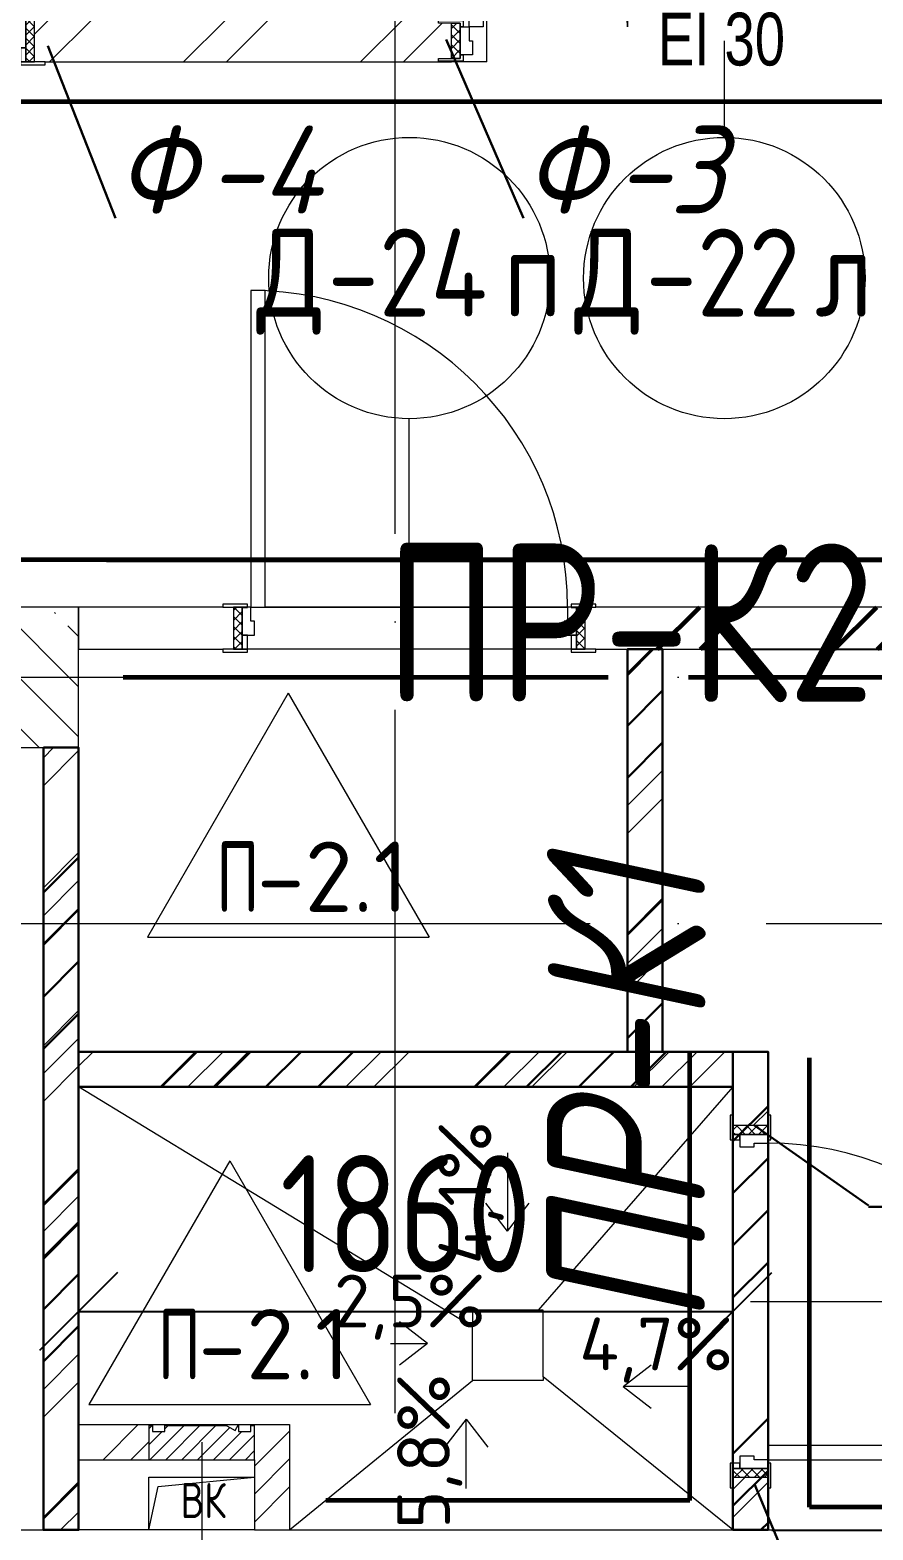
# Model space of a CAD drawing. Header units: millimetres. Extents: x -592259 to 288321, y -552984 to 293768.
# Drawn here: x 130150 to 132546, y 49250 to 53516 of the extents above; entities that cross this region are included whole.
import ezdxf

# ---------------------------------------------------------------- set-up
doc = ezdxf.new("R2010")
doc.units = ezdxf.units.MM
doc.linetypes.add('ADSK_Линия сетки', pattern=[2500, 2000, -250, 0, -250])
doc.layers.get('Defpoints').update_dxf_attribs({"color": 250})
for name, color, linetype, lineweight in [('0) кирпич', 30, 'Continuous', 60), ('0.3) ПГП 3 вып', 4, 'Continuous', 30), ('2)Фархверки', 40, 'Continuous', 30), ('2.3)Фарх 3 выполн.', 160, 'Continuous', 30), ('3) Перемычки готовы', 3, 'Continuous', 30), ('3.3) Перемычки 3 выполн', 5, 'Continuous', 30), ('4.1) Штук. 3 вып', 6, 'Continuous', 60), ('4.1.1) Штук.  швы3 вып.', 6, 'Continuous', 60), ('A-DETL-____-OTLN', 250, 'Continuous', 5), ('A-DETL-GENF-OTLN', 250, 'Continuous', 5), ('A-DOOR-____-IDEN', 250, 'Continuous', 9), ('A-DOOR-____-MCUT', 250, 'Continuous', 5), ('A-DOOR-____-OTLN', 250, 'Continuous', 5), ('A-DOOR-FRAM-MCUT', 250, 'Continuous', 5), ('A-DOOR-FRAM-OTLN', 250, 'Continuous', 5), ('A-FLOR-____-IDEN', 250, 'Continuous', 9), ('A-FLOR-____-OTLN', 250, 'Continuous', 9), ('A-GENM-____-MCUT', 250, 'Continuous', 25), ('A-GENM-____-OTLN', 250, 'Continuous', 9), ('A-GLAZ-____-OTLN', 250, 'Continuous', 5), ('A-WALL-____-MCUT', 250, 'Continuous', 13), ('A-WALL-____-PATT', 250, 'Continuous', 13), ('G-____-____-DIMS', 250, 'Continuous', 9), ('I-WALL-____-OTLN', 250, 'Continuous', 9), ('S-COLS-____-MCUT', 250, 'Continuous', 25), ('S-COLS-____-OTLN', 250, 'Continuous', 9), ('S-GRID-____-OTLN', 250, 'Continuous', 9)]:
    doc.layers.add(name, color=color, linetype=linetype, lineweight=lineweight)
doc.styles.add('Arial Narrow', font='ARIALN.TTF', dxfattribs={"width": 0.9, "height": 150})
doc.styles.add('GOST Common_1', font='', dxfattribs={"width": 0.9, "height": 250})
doc.styles.add('ISOCPEUR', font='isocpeur.ttf', dxfattribs={"width": 0.8, "height": 100})
doc.styles.add('ISOCPEUR_2', font='isocpeur.ttf', dxfattribs={"height": 160})
doc.styles.add('ISOCPEUR_3', font='isocpeur.ttf', dxfattribs={"height": 250})
doc.styles.add('ISOCPEUR_I', font='isocpeui.ttf', dxfattribs={"width": 0.9, "height": 12.5})
doc.styles.add('ISOCPEUR_I_1', font='ГОСТ тип А.ttf', dxfattribs={"height": 2500})
doc.styles.get("Standard").update_dxf_attribs({"font": 'ГОСТ тип А.ttf'})
doc.styles.get('GOST Common_1').set_extended_font_data('GOST Common')
doc.dimstyles.new('А3', dxfattribs={"dimtxt": 333, "dimasz": 222, "dimexe": 222, "dimexo": 111, "dimgap": 111, "dimtad": 1, "dimtoh": 1, "dimdec": 0, "dimrnd": 0.0015, "dimzin": 0, "dimdsep": 46, "dimtxsty": 'Standard', "dimblk": 'OBLIQUE', "dimcen": 0, "dimclrd": 7, "dimclre": 7, "dimclrt": 7, "dimadec": 0, "dimazin": 0, "dimtfac": 1, "dimtdec": 0, "dimtofl": 0, "dimtmove": 0, "dimatfit": 3, "dimfxl": 1, "dimtolj": 1, "dimtzin": 0, "dimarcsym": 0})
pattern_1 = [(45, (12287.9, -0.0006), (-251.4472, 251.4472), []), (45, (12287.9, 381), (-251.4472, 251.4472), [])]
pattern_2 = [(45, (12287.9, -0.0006), (-224.5064, 224.5064), []), (45, (12367.3, -0.0006), (0, 449.0128), []), (45, (12208.54, -0.0006), (0, 449.0128), [])]

# ---------------------------------------------------------------- blocks, each defined once
blk = doc.blocks.new('Дверь_СКБ_1Ст_Внутренняя - Д-21л_1100x2100h_Пищеблок_Производственная часть-41855164-АР1_Маркировочный план 1 этажа С2и3')
at = {"layer": 'A-DOOR-____-OTLN'}
h = blk.add_hatch(dxfattribs=at)
h.set_pattern_fill('FP_12', color=256, style=0, pattern_type=2)
h.set_pattern_definition([(135, (1751.41, 124.685), (-14.14214, -14.14214), []), (225, (1751.41, 124.685), (14.14214, -14.14214), [])])
h.paths.add_polyline_path([(562.5, -60), (562.5, 60), (537.5, 60), (537.5, -60)])
at = {"layer": 'A-DOOR-FRAM-OTLN'}
h = blk.add_hatch(dxfattribs=at)
h.set_pattern_fill('FP_13', color=256, style=0, pattern_type=2)
h.set_pattern_definition([(45, (-371.384, 124.685), (-14.1421, 14.1421), []), (135, (-371.384, 124.685), (-14.1421, -14.1421), [])])
h.paths.add_polyline_path([(-512.5, -60), (-512.5, 60), (-537.5, 60), (-537.5, -60)])
at = {"layer": 'A-DOOR-____-MCUT'}
for p, q in [((512.5, 1060), (472.5, 1060)), ((472.5, 1060), (472.5, 60)), ((512.5, 60), (512.5, 1060)), ((472.5, 60), (512.5, 60))]:
    blk.add_line(p, q, dxfattribs=at)
at = {"layer": 'A-DOOR-____-OTLN'}
blk.add_arc((512.5, 60), 1000, 90, 180, dxfattribs=at)
at = {"layer": 'A-DOOR-FRAM-MCUT'}
for p, q in [((-497.5, 68), (-567.5, 68)), ((-567.5, 68), (-567.5, 60)), ((-567.5, 60), (-497.5, 60)), ((-512.5, 60), (-537.5, 60)), ((-537.5, 60), (-537.5, -60)), ((-487.5, 60), (-512.5, 60)), ((-512.5, 60), (-512.5, -20)), ((-512.5, -60), (-512.5, 60)), ((-497.5, 60), (-512.5, 60)), ((-512.5, 60), (-512.5, 59)), ((-512.5, 59), (-497.5, 59)), ((-497.5, 60), (-497.5, 68)), ((-497.5, 59), (-497.5, 60)), ((-487.5, 20), (-487.5, 60)), ((512.5, 60), (512.5, 20)), ((537.5, 60), (512.5, 60)), ((592.5, 68), (522.5, 68)), ((522.5, 68), (522.5, 60)), ((537.5, 60), (522.5, 60)), ((522.5, 60), (522.5, 59)), ((522.5, 60), (592.5, 60)), ((522.5, 59), (537.5, 59)), ((537.5, -20), (537.5, 60)), ((562.5, 60), (537.5, 60)), ((537.5, 60), (537.5, -60)), ((537.5, 59), (537.5, 60)), ((562.5, -60), (562.5, 60)), ((592.5, 60), (592.5, 68)), ((-477.5, 20), (-487.5, 20)), ((-477.5, -20), (-477.5, 20)), ((512.5, 20), (502.5, 20)), ((502.5, 20), (502.5, -20)), ((-512.5, -20), (-477.5, -20)), ((-497.5, -20), (-512.5, -20)), ((-512.5, -20), (-512.5, -60)), ((-497.5, -60), (-497.5, -20)), ((502.5, -20), (537.5, -20)), ((537.5, -20), (522.5, -20)), ((522.5, -20), (522.5, -60)), ((537.5, -60), (537.5, -20)), ((-497.5, -60), (-567.5, -60)), ((-567.5, -60), (-567.5, -68)), ((-567.5, -68), (-497.5, -68)), ((-537.5, -60), (-512.5, -60)), ((-512.5, -60), (-497.5, -60)), ((-497.5, -68), (-497.5, -60)), ((522.5, -60), (537.5, -60)), ((592.5, -60), (522.5, -60)), ((522.5, -60), (522.5, -68)), ((522.5, -68), (592.5, -68)), ((537.5, -60), (562.5, -60)), ((592.5, -68), (592.5, -60))]:
    blk.add_line(p, q, dxfattribs=at)
blk = doc.blocks.new('Дверь_СКБ_1Ст_Внутренняя - Д-33_1000x2100h_Душ 2-42494013-АР1_Маркировочный план 1 этажа С2и3')
at = {"layer": 'A-DOOR-____-OTLN'}
h = blk.add_hatch(dxfattribs=at)
h.set_pattern_fill('FP_36', color=256, style=0, pattern_type=2)
h.set_pattern_definition([(135, (1801.41, 114.685), (-14.14214, -14.14214), []), (225, (1801.41, 114.685), (14.14214, -14.14214), [])])
h.paths.add_polyline_path([(512.5, 50), (487.5, 50), (487.5, -50), (512.5, -50)])
at = {"layer": 'A-DOOR-FRAM-OTLN'}
h = blk.add_hatch(dxfattribs=at)
h.set_pattern_fill('FP_37', color=256, style=0, pattern_type=2)
h.set_pattern_definition([(45, (-321.384, 114.685), (-14.1421, 14.1421), []), (135, (-321.384, 114.685), (-14.1421, -14.1421), [])])
h.paths.add_polyline_path([(-462.5, -50), (-462.5, 50), (-487.5, 50), (-487.5, -50)])
at = {"layer": 'A-DOOR-____-MCUT'}
for p, q in [((462.5, 950), (422.5, 950)), ((422.5, 950), (422.5, 50)), ((462.5, 50), (462.5, 950)), ((422.5, 50), (462.5, 50))]:
    blk.add_line(p, q, dxfattribs=at)
at = {"layer": 'A-DOOR-____-OTLN'}
blk.add_arc((462.5, 50), 900, 90, 180, dxfattribs=at)
at = {"layer": 'A-DOOR-FRAM-MCUT'}
for p, q in [((-447.5, 58), (-517.5, 58)), ((-517.5, 58), (-517.5, 50)), ((-517.5, 50), (-447.5, 50)), ((-462.5, 50), (-487.5, 50)), ((-487.5, 50), (-487.5, -50)), ((-437.5, 50), (-462.5, 50)), ((-462.5, 50), (-462.5, -30)), ((-462.5, -50), (-462.5, 50)), ((-447.5, 50), (-462.5, 50)), ((-462.5, 50), (-462.5, 49)), ((-462.5, 49), (-447.5, 49)), ((-447.5, 50), (-447.5, 58)), ((-447.5, 49), (-447.5, 50)), ((-437.5, 10), (-437.5, 50)), ((462.5, 50), (462.5, 10)), ((487.5, 50), (462.5, 50)), ((542.5, 58), (472.5, 58)), ((472.5, 58), (472.5, 50)), ((487.5, 50), (472.5, 50)), ((472.5, 50), (472.5, 49)), ((472.5, 50), (542.5, 50)), ((472.5, 49), (487.5, 49)), ((487.5, -30), (487.5, 50)), ((512.5, 50), (487.5, 50)), ((487.5, 50), (487.5, -50)), ((487.5, 49), (487.5, 50)), ((512.5, -50), (512.5, 50)), ((542.5, 50), (542.5, 58)), ((-427.5, 10), (-437.5, 10)), ((-427.5, -30), (-427.5, 10)), ((462.5, 10), (452.5, 10)), ((452.5, 10), (452.5, -30)), ((-462.5, -30), (-427.5, -30)), ((-447.5, -30), (-462.5, -30)), ((-462.5, -30), (-462.5, -50)), ((-447.5, -50), (-447.5, -30)), ((452.5, -30), (487.5, -30)), ((487.5, -30), (472.5, -30)), ((472.5, -30), (472.5, -50)), ((487.5, -50), (487.5, -30)), ((-447.5, -50), (-517.5, -50)), ((-517.5, -50), (-517.5, -58)), ((-517.5, -58), (-447.5, -58)), ((-487.5, -50), (-462.5, -50)), ((-462.5, -50), (-447.5, -50)), ((-447.5, -58), (-447.5, -50)), ((472.5, -50), (487.5, -50)), ((542.5, -50), (472.5, -50)), ((472.5, -50), (472.5, -58)), ((472.5, -58), (542.5, -58)), ((487.5, -50), (512.5, -50)), ((542.5, -58), (542.5, -50))]:
    blk.add_line(p, q, dxfattribs=at)
blk = doc.blocks.new('Дверь_СКБ_2Ст_Наружная - Д-22л_1550х2100-36490986-АР1_Маркировочный план 1 этажа С2и3')
at = {"layer": 'A-DOOR-____-OTLN'}
h = blk.add_hatch(dxfattribs=at)
h.set_pattern_fill('FP_38', color=256, style=0, pattern_type=2)
h.set_pattern_definition([(225, (1526.41, -124.685), (-14.14214, 14.14214), []), (135, (1526.41, -124.685), (14.14214, 14.14214), [])])
h.paths.add_polyline_path([(769.5, 50), (769.5, -50), (794.5, -50), (794.5, 50)])
at = {"layer": 'A-DOOR-FRAM-OTLN'}
h = blk.add_hatch(dxfattribs=at)
h.set_pattern_fill('FP_39', color=256, style=0, pattern_type=2)
h.set_pattern_definition([(315, (-596.384, -124.685), (-14.1421, -14.1421), []), (225, (-596.384, -124.685), (-14.1421, 14.1421), [])])
h.paths.add_polyline_path([(-755.5, 50), (-755.5, -50), (-730.5, -50), (-730.5, 50)])
at = {"layer": 'A-DOOR-____-MCUT'}
for p, q in [((-705.5, -40), (-665.5, -40)), ((-705.5, -1040), (-705.5, -40)), ((-665.5, -40), (-665.5, -1040)), ((704.5, -40), (744.5, -40)), ((704.5, -490), (704.5, -40)), ((744.5, -40), (744.5, -490)), ((744.5, -490), (704.5, -490)), ((-665.5, -1040), (-705.5, -1040))]:
    blk.add_line(p, q, dxfattribs=at)
at = {"layer": 'A-DOOR-____-OTLN'}
for p, q in [((-792.5, 58), (-722.5, 58)), ((-792.5, 50), (-792.5, 58)), ((-730.5, 50), (-792.5, 50)), ((-730.5, 40), (-730.5, 50)), ((-722.5, 58), (-722.5, 40)), ((761.5, 58), (831.5, 58)), ((761.5, 40), (761.5, 58)), ((769.5, 50), (769.5, 40)), ((831.5, 50), (769.5, 50)), ((831.5, 58), (831.5, 50)), ((-722.5, 40), (-730.5, 40)), ((769.5, 40), (761.5, 40)), ((-730.5, -40), (-722.5, -40)), ((-730.5, -50), (-730.5, -40)), ((-722.5, -40), (-722.5, -58)), ((761.5, -40), (769.5, -40)), ((761.5, -58), (761.5, -40)), ((769.5, -40), (769.5, -50)), ((-792.5, -58), (-792.5, -50)), ((-792.5, -50), (-730.5, -50)), ((-722.5, -58), (-792.5, -58)), ((831.5, -58), (761.5, -58)), ((769.5, -50), (831.5, -50)), ((831.5, -50), (831.5, -58))]:
    blk.add_line(p, q, dxfattribs=at)
for centre, radius, start, end in [((-705.5, -40), 1000, 270, 360), ((744.5, -40), 450, 180, 270)]:
    blk.add_arc(centre, radius, start, end, dxfattribs=at)
at = {"layer": 'A-DOOR-FRAM-MCUT'}
for p, q in [((-755.5, 50), (-730.5, 50)), ((-755.5, -50), (-755.5, 50)), ((-730.5, 50), (-730.5, -50)), ((769.5, -50), (769.5, 50)), ((769.5, 50), (794.5, 50)), ((794.5, 50), (794.5, -50)), ((-730.5, 40), (-695.5, 40)), ((-730.5, -40), (-730.5, 40)), ((-695.5, 40), (-695.5, 0)), ((734.5, 40), (769.5, 40)), ((734.5, 0), (734.5, 40)), ((769.5, 40), (769.5, -40)), ((-705.5, -40), (-730.5, -40)), ((-705.5, 0), (-705.5, -40)), ((-695.5, 0), (-705.5, 0)), ((744.5, 0), (734.5, 0)), ((744.5, -40), (744.5, 0)), ((769.5, -40), (744.5, -40)), ((-730.5, -50), (-755.5, -50)), ((794.5, -50), (769.5, -50))]:
    blk.add_line(p, q, dxfattribs=at)
blk = doc.blocks.new('Дверь_СКБ_1Ст_Внутренняя - Д-24п_1000x2100h_Зона персонала пищеблока-41876891-АР1_Маркировочный план 1 этажа С2и3')
at = {"layer": 'A-DOOR-____-OTLN'}
h = blk.add_hatch(dxfattribs=at)
h.set_pattern_fill('FP_44', color=256, style=0, pattern_type=2)
h.set_pattern_definition([(135, (1801.41, 124.685), (-14.14214, -14.14214), []), (225, (1801.41, 124.685), (14.14214, -14.14214), [])])
h.paths.add_polyline_path([(487.5, -60), (512.5, -60), (512.5, 60), (487.5, 60), (487.5, -57)])
at = {"layer": 'A-DOOR-FRAM-OTLN'}
h = blk.add_hatch(dxfattribs=at)
h.set_pattern_fill('FP_45', color=256, style=0, pattern_type=2)
h.set_pattern_definition([(45, (-321.384, 124.685), (-14.1421, 14.1421), []), (135, (-321.384, 124.685), (-14.1421, -14.1421), [])])
h.paths.add_polyline_path([(-462.5, -60), (-462.5, 60), (-487.5, 60), (-487.5, -60)])
at = {"layer": 'A-DOOR-____-MCUT'}
for p, q in [((-437.5, 960), (-437.5, 60)), ((-397.5, 960), (-437.5, 960)), ((-397.5, 60), (-397.5, 960)), ((-437.5, 60), (-397.5, 60))]:
    blk.add_line(p, q, dxfattribs=at)
at = {"layer": 'A-DOOR-____-OTLN'}
blk.add_arc((-437.5, 60), 900, 360, 90, dxfattribs=at)
at = {"layer": 'A-DOOR-FRAM-MCUT'}
for p, q in [((-447.5, 68), (-517.5, 68)), ((-517.5, 68), (-517.5, 60)), ((-517.5, 60), (-447.5, 60)), ((-462.5, 60), (-487.5, 60)), ((-487.5, 60), (-487.5, -60)), ((-437.5, 60), (-462.5, 60)), ((-462.5, 60), (-462.5, -20)), ((-462.5, -60), (-462.5, 60)), ((-447.5, 60), (-462.5, 60)), ((-462.5, 60), (-462.5, 59)), ((-462.5, 59), (-447.5, 59)), ((-447.5, 60), (-447.5, 68)), ((-447.5, 59), (-447.5, 60)), ((-437.5, 20), (-437.5, 60)), ((462.5, 60), (462.5, 20)), ((487.5, 60), (462.5, 60)), ((542.5, 68), (472.5, 68)), ((472.5, 68), (472.5, 60)), ((487.5, 60), (472.5, 60)), ((472.5, 60), (472.5, 59)), ((472.5, 60), (542.5, 60)), ((472.5, 59), (487.5, 59)), ((487.5, -20), (487.5, 60)), ((512.5, 60), (487.5, 60)), ((487.5, 60), (487.5, -60)), ((487.5, 59), (487.5, 60)), ((512.5, -60), (512.5, 60)), ((542.5, 60), (542.5, 68)), ((-427.5, 20), (-437.5, 20)), ((-427.5, -20), (-427.5, 20)), ((462.5, 20), (452.5, 20)), ((452.5, 20), (452.5, -20)), ((-462.5, -20), (-427.5, -20)), ((-447.5, -20), (-462.5, -20)), ((-462.5, -20), (-462.5, -60)), ((-447.5, -60), (-447.5, -20)), ((452.5, -20), (487.5, -20)), ((487.5, -20), (472.5, -20)), ((472.5, -20), (472.5, -60)), ((487.5, -60), (487.5, -20)), ((-447.5, -60), (-517.5, -60)), ((-517.5, -60), (-517.5, -68)), ((-517.5, -68), (-447.5, -68)), ((-487.5, -60), (-462.5, -60)), ((-462.5, -60), (-447.5, -60)), ((-447.5, -68), (-447.5, -60)), ((472.5, -60), (487.5, -60)), ((542.5, -60), (472.5, -60)), ((472.5, -60), (472.5, -68)), ((472.5, -68), (542.5, -68)), ((487.5, -60), (512.5, -60)), ((542.5, -68), (542.5, -60))]:
    blk.add_line(p, q, dxfattribs=at)
blk = doc.blocks.new('_Wn_-As_OpeningMEP_floor__Rectangular - _Wn_-As_OpeningMEP_floor__Rectangular-34858124-АР1_Маркировочный план 1 этажа С2и3')
at = {"layer": 'A-DETL-GENF-OTLN', "lineweight": 5}
for p, q in [((-150, -25), (-123.4, 98.4)), ((-123.4, 98.4), (150, 125))]:
    blk.add_line(p, q, dxfattribs=at)
blk = doc.blocks.new('АР_Люк - ЛРС_ВК_300х400_внутренний_RAL 9003-V135-АР1_Маркировочный план 1 этажа С2и3')
at = {"layer": 'A-DOOR-____-OTLN'}
h = blk.add_hatch(dxfattribs=at)
h.set_pattern_fill('FP_148', color=256, style=0, pattern_type=2)
h.set_pattern_definition([(45, (125, 0), (-22.6274, 22.6274), [])])
h.paths.add_polyline_path([(154.5, -50), (275, -50), (275, 50), (265, 49.8), (265, 30), (230, 30), (230, 50), (220, 32.7), (190, 50), (20, 50), (20, 30), (-15, 30), (-15, 50), (-25, 50), (-25, -50), (71.8, -50)])
at = {"layer": 'A-DETL-GENF-OTLN', "lineweight": 5}
for p, q in [((-25, 50), (-25, -50)), ((275, -50), (275, 50)), ((-25, -50), (275, -50))]:
    blk.add_line(p, q, dxfattribs=at)
at = {"layer": 'A-DOOR-____-MCUT', "lineweight": 5}
for p, q in [((-15, 50), (-15, 30)), ((20, 30), (20, 50)), ((190, 50), (220, 32.7)), ((220, 32.7), (230, 50)), ((230, 50), (230, 30)), ((265, 30), (265, 50)), ((-15, 30), (20, 30)), ((230, 30), (265, 30))]:
    blk.add_line(p, q, dxfattribs=at)
blk = doc.blocks.new('ASML_АР_Отделка Люка - ВО Отделка люков_Грунтовка 0_Шпатлевка 0_Окраска 0_0-V136-АР1_Маркировочный план 1 этажа С2и3')
at = {"layer": 'A-GENM-____-MCUT', "lineweight": 5}
for p, q in [((-150, 3), (-150, 0)), ((150, 0), (150, 3)), ((-150, 0), (-140, 0)), ((-105, 0), (70.2, 0)), ((103.3, 0), (105, 0)), ((140, 0), (150, 0))]:
    blk.add_line(p, q, dxfattribs=at)
blk = doc.blocks.new('AAR_СКБ_Марка_Перекрытия - Марка пола-17325028-АР1_Маркировочный план 1 этажа С2и3')
at = {"layer": 'A-FLOR-____-IDEN'}
for p, q in [((0, 6.932), (-4.002, 0)), ((0, 6.932), (4.002, 0)), ((-4.002, 0), (4.002, 0))]:
    blk.add_line(p, q, dxfattribs=at)
blk = doc.blocks.new('ADSK_Марка_Дверь - Типоразмер_ADSK_Марка-30565456-АР1_Маркировочный план 1 этажа С2и3')
at = {"layer": 'A-DOOR-____-IDEN'}
blk.add_circle((0, 0), 4, dxfattribs=at)
blk = doc.blocks.new('_Oblique')
at = {"color": 0, "linetype": 'ByBlock', "lineweight": -2}
blk.add_line((-0.5, -0.5), (0.5, 0.5), dxfattribs=at)
blk = doc.blocks.new('*D5506')
at = {"color": 7, "lineweight": -2, "transparency": 16777216}
for p, q in [((132058.9, 51755), (133462, 51755)), ((133240, 49250), (133240, 51755)), ((132258.9, 49250), (133462, 49250))]:
    blk.add_line(p, q, dxfattribs=at)
at = {"layer": 'Defpoints', "color": 0, "transparency": 16777216}
for p in [(131947.9, 51755), (133240, 51755), (132147.9, 49250)]:
    blk.add_point(p, dxfattribs=at)
at = {"color": 7, "lineweight": -2, "transparency": 16777216, "xscale": 222, "yscale": 222, "zscale": 222}
for p, rotation in [((133240, 51755), 90), ((133240, 49250), 270)]:
    blk.add_blockref('_Oblique', p, dxfattribs=dict(at, rotation=rotation))
at = {"color": 7, "transparency": 16777216, "insert": (132962.5, 50502.5), "char_height": 333, "attachment_point": 5, "rotation": 90}
blk.add_mtext('\\A1;2505', dxfattribs=at)
blk = doc.blocks.new('*D5507')
at = {"color": 7, "lineweight": -2, "transparency": 16777216}
for p, q in [((130287.9, 50399), (130287.9, 49649.7)), ((132147.9, 50399), (132147.9, 49649.7)), ((130287.9, 49871.7), (132147.9, 49871.7))]:
    blk.add_line(p, q, dxfattribs=at)
at = {"layer": 'Defpoints', "color": 0, "transparency": 16777216}
for p in [(130287.9, 50510), (132147.9, 50510), (132147.9, 49871.7)]:
    blk.add_point(p, dxfattribs=at)
at = {"color": 7, "lineweight": -2, "transparency": 16777216, "xscale": 222, "yscale": 222, "zscale": 222, "rotation": 180}
blk.add_blockref('_Oblique', (130287.9, 49871.7), dxfattribs=at)
at = {"color": 7, "lineweight": -2, "transparency": 16777216, "xscale": 222, "yscale": 222, "zscale": 222}
blk.add_blockref('_Oblique', (132147.9, 49871.7), dxfattribs=at)
at = {"color": 7, "transparency": 16777216, "insert": (131217.9, 50149.2), "char_height": 333, "attachment_point": 5}
blk.add_mtext('\\A1;1860', dxfattribs=at)

msp = doc.modelspace()

# ---------------------------------------------------------------- hatches: boundary and pattern name
at = {"layer": '0) кирпич', "true_color": 0x000000}
h = msp.add_hatch(dxfattribs=at)
h.set_pattern_fill('FP_4', color=18, style=0, pattern_type=2)
h.set_pattern_definition(pattern_1)
h.paths.add_polyline_path([(134465.8793, 51755), (135037.9134, 51755), (135037.9134, 51875), (131727.8919, 51875), (131727.8919, 51755), (133029.306, 51755)])
h.paths.add_polyline_path([(136067.9134, 51755), (136237.8919, 51755), (136237.8919, 51875), (136037.9134, 51874.9994), (136037.9134, 51755)])
h.paths.add_polyline_path([(130679.8903, 51755), (130287.8919, 51755), (130287.8919, 51875), (130287.8919, 51875), (130287.8919, 51755), (130667.4417, 51755)], flags=0)
h.paths.add_polyline_path([(129887.8919, 51755), (129887.8919, 51875), (129294.7749, 51875), (129294.7749, 51755), (129734.8777, 51755)], flags=0)
h.paths.add_polyline_path([(131727.9013, 51755), (131727.8825, 51875), (131727.8919, 51875), (131727.8919, 51755), (128194.7433, 51755)])
at = {"layer": '0.3) ПГП 3 вып'}
h = msp.add_hatch(dxfattribs=at)
h.set_pattern_fill('ANSI34', color=256, scale=33)
h.paths.add_polyline_path([(131847.8919, 50610), (131947.8919, 50610), (131947.8919, 51755), (131847.8919, 51755)])
h.paths.add_polyline_path([(132147.8919, 50610), (130287.8919, 50610), (130287.8919, 50510), (132147.8919, 50510)])
h.paths.add_polyline_path([(132147.8919, 49250.0006), (132247.8919, 49250.0006), (132247.8919, 50610), (132147.8919, 50610)])
h.paths.add_polyline_path([(130187.8919, 51474.9994), (130287.8919, 51474.9994), (130287.8919, 49250.0006), (130187.8919, 49250.0006)])
h.paths.add_polyline_path([(129887.8919, 51474.9994), (129987.8919, 51474.9994), (129987.8919, 49250.0006), (129887.8919, 49250.0006)])
h.paths.add_polyline_path([(127932.8925, 51755), (128032.8925, 51755), (128032.8925, 49250.0006), (127932.8925, 49250.0006)])
h.paths.add_polyline_path([(130701.7419, 49799.5571), (131734.0419, 49799.5571), (131734.0419, 50398.9571), (130701.7419, 50398.9571)], flags=9)
h.paths.add_polyline_path([(133312.125, 49953.0503), (133312.125, 51051.9503), (132712.725, 51051.9503), (132712.725, 49953.0503)], flags=9)
h.paths.add_polyline_path([(129480.7837, 49813.05), (129480.7837, 50911.95), (128881.3837, 50911.95), (128881.3837, 49813.05)], flags=9)
h.paths.add_polyline_path([(127400.1821, 49953.0503), (127400.1821, 51051.9503), (126800.7821, 51051.9503), (126800.7821, 49953.0503)], flags=9)
at = {"layer": 'A-WALL-____-PATT', "lineweight": 15, "true_color": 0x000000}
h = msp.add_hatch(dxfattribs=at)
h.set_pattern_fill('FP_4', color=18, style=0, pattern_type=2)
h.set_pattern_definition(pattern_1)
h.paths.add_polyline_path([(130495.9061, 53425), (130567.9134, 53425), (130567.9134, 56625), (130447.9134, 56625), (130447.9134, 53425), (130482.603, 53425)])
h = msp.add_hatch(dxfattribs=at)
h.set_pattern_fill('FP_4', color=18, style=0, pattern_type=2)
h.set_pattern_definition(pattern_1)
h.paths.add_polyline_path([(123132.4448, 53425), (124629.9144, 53425), (124629.9144, 53545), (123064.6333, 53545), (123064.6333, 53425), (123094.6333, 53425)])
h.paths.add_polyline_path([(114753.3924, 53425), (116547.2934, 53425), (116547.2934, 53545), (114023.1438, 53545), (114023.1438, 53425), (114567.639, 53425)])
h.paths.add_polyline_path([(112923.1438, 53425), (112923.1438, 53545), (111807.8926, 53544.9832), (111807.9138, 53425), (112893.1438, 53425)])
h.paths.add_polyline_path([(117849.8362, 53425), (119220.9964, 53425), (119220.9964, 53545), (117647.2934, 53545), (117647.2934, 53425), (117787.8193, 53425)])
h.paths.add_polyline_path([(120350.9964, 53425), (121964.6333, 53425), (121964.6333, 53545), (120320.9964, 53545), (120320.9964, 53425), (120349.7178, 53425)])
h.paths.add_polyline_path([(125759.9144, 53425), (126629.9138, 53425), (126629.9138, 53545), (125729.9144, 53545), (125729.9144, 53425)])
h.paths.add_polyline_path([(130447.9134, 53425), (130447.9134, 53545), (130162.9138, 53545), (130162.9138, 53425), (130377.2299, 53425)])
h.paths.add_polyline_path([(128377.9138, 53425), (129062.9138, 53425), (129062.9138, 53545), (127729.9138, 53545), (127729.9138, 53425), (128318.092, 53425)])
h = msp.add_hatch(dxfattribs=at)
h.set_pattern_fill('FP_4', color=18, style=0, pattern_type=2)
h.set_pattern_definition(pattern_1)
h.paths.add_polyline_path([(134367.9134, 53425), (134367.9134, 53545), (132897.9134, 53545), (132897.9134, 53543), (132934.9134, 53543), (132934.9134, 53535), (132897.9134, 53535), (132897.9134, 53435), (132934.9134, 53435), (132934.9134, 53427), (132897.9134, 53427), (132897.9134, 53425), (134320.2278, 53425)])
h.paths.add_polyline_path([(130890.7581, 53425), (131347.9134, 53425), (131347.9134, 53427), (131310.9134, 53427), (131310.9134, 53435), (131347.9134, 53435), (131347.9134, 53535), (131310.9134, 53535), (131310.9134, 53543), (131347.9134, 53543), (131347.9134, 53545), (130567.9134, 53545), (130567.9134, 53425), (130867.4417, 53425)])
h = msp.add_hatch(dxfattribs=at)
h.set_pattern_fill('FP_5', color=18, style=0, pattern_type=2)
h.set_pattern_definition(pattern_2)
h.paths.add_polyline_path([(131847.8919, 50610), (131947.8919, 50610), (131947.8919, 51755), (131847.8919, 51755), (131847.8919, 50797.3049)])
h = msp.add_hatch(dxfattribs=at)
h.set_pattern_fill('FP_5', color=18, style=0, pattern_type=2)
h.set_pattern_definition(pattern_2)
h.paths.add_polyline_path([(130287.8919, 49250.0006), (130287.8919, 51474.9994), (130187.8919, 51474.9994), (130187.8919, 49250.0006)])
h = msp.add_hatch(dxfattribs=at)
h.set_pattern_fill('FP_5', color=18, style=0, pattern_type=2)
h.set_pattern_definition(pattern_2)
h.paths.add_polyline_path([(132147.8919, 50510), (132147.8919, 50610), (130287.8919, 50610), (130287.8919, 50510), (132087.9879, 50510)])
h = msp.add_hatch(dxfattribs=at)
h.set_pattern_fill('FP_5', color=18, style=0, pattern_type=2)
h.set_pattern_definition(pattern_2)
h.paths.add_polyline_path([(132147.8919, 49250.0006), (132247.8919, 49250.0006), (132247.8919, 49400.0006), (132147.8919, 49400.0006), (132147.8919, 49335.2804)])
h.paths.add_polyline_path([(132203.8706, 50400.0006), (132247.8919, 50400.0006), (132247.8919, 50610), (132147.8919, 50610), (132147.8919, 50400.0006)])
h = msp.add_hatch(dxfattribs=at)
h.set_pattern_fill('FP_5', color=18, style=0, pattern_type=2)
h.set_pattern_definition(pattern_2)
h.paths.add_polyline_path([(130487.8919, 49450.0006), (130487.8919, 49550.0006), (130287.8919, 49550.0006), (130287.8919, 49450.0006), (130377.2299, 49450.0006)])
h = msp.add_hatch(dxfattribs=at)
h.set_pattern_fill('FP_5', color=18, style=0, pattern_type=2)
h.set_pattern_definition(pattern_2)
h.paths.add_polyline_path([(130887.8919, 49250.0006), (130887.8919, 49550.0006), (130787.8919, 49550.0006), (130787.8919, 49250.0006)])
at = {"layer": 'S-COLS-____-OTLN', "lineweight": 5, "true_color": 0x000000}
h = msp.add_hatch(dxfattribs=at)
h.set_pattern_fill('FP_1', color=18, style=0, pattern_type=2)
h.set_pattern_definition([(135, (12287.91, -0.0006), (-142.5612, -142.5612), []), (135, (12430.48, -0.0006), (-142.5612, -142.5612), [252.016, -50.403, 3.353, -47.05])])
h.paths.add_polyline_path([(130287.8919, 51474.9994), (130287.8919, 51874.9994), (129887.8919, 51874.9994), (129887.8919, 51474.9994), (130187.8919, 51474.9994)])

# ---------------------------------------------------------------- linework, layer by layer
at = {"layer": '0.3) ПГП 3 вып'}
for points in [[(131847.8919, 50610), (131947.8919, 50610), (131947.8919, 51755), (131847.8919, 51755)], [(130187.8919, 51474.9994), (130287.8919, 51474.9994), (130287.8919, 49250.0006), (130187.8919, 49250.0006)], [(132147.8919, 50610), (130287.8919, 50610), (130287.8919, 50510), (132147.8919, 50510)], [(132147.8919, 49250.0006), (132247.8919, 49250.0006), (132247.8919, 50610), (132147.8919, 50610)]]:
    msp.add_lwpolyline(points, close=True, dxfattribs=at)
at = {"layer": '2)Фархверки'}
for p, q in [((130200.8212, 53470.8586), (130392.6723, 52981.23)), ((131332.9661, 53488.9648), (131552.1521, 52981.23)), ((132209.5514, 49380.3461), (132533.6636, 48601.6962))]:
    msp.add_line(p, q, dxfattribs=at)
at = {"layer": '2.3)Фарх 3 выполн.'}
for p, q in [((132209.5514, 50400.6994), (132533.6636, 50172.567)), ((132533.6636, 50169.4232), (133533.6636, 50169.4232))]:
    msp.add_line(p, q, dxfattribs=at)
at = {"layer": '4.1) Штук. 3 вып'}
for p, q in [((130414.4525, 51675), (131785.2222, 51675)), ((132021.1385, 51675), (132333.5357, 51675)), ((132333.5357, 51675), (136090.0221, 51675)), ((132024.9704, 49333.7821), (130990.3763, 49333.7821)), ((135466.0833, 49315.0728), (132365.2981, 49315.0728))]:
    msp.add_line(p, q, dxfattribs=at)
msp.add_lwpolyline([(134629.313, 53312.3118), (134629.313, 56434.0183), (136120.4591, 56434.0183), (136120.4591, 53312.3118), (136052.2187, 53312.3118), (136052.2187, 52009.6058), (111971.8787, 52009.6058), (111971.8787, 53312.3118)], close=True, dxfattribs=at)
at = {"layer": '4.1.1) Штук.  швы3 вып.'}
for points in [[(128927.6606, 53312.3118), (130390.4844, 53312.3118)], [(130968.444, 53312.3118), (133472.3222, 53312.3118)], [(130367.7575, 52009.6058), (132871.6357, 52009.6058)], [(130710.2946, 51675), (131792.9409, 51675)], [(132024.9704, 49333.7821), (132024.9704, 50611.4376)], [(132365.2981, 49315.0728), (132365.2981, 50592.7283)]]:
    msp.add_lwpolyline(points, dxfattribs=at)
at = {"layer": 'A-DETL-____-OTLN', "color": 18, "true_color": 0x000000}
for p, q in [((131408.0592, 49827.8898), (130287.8919, 50510)), ((130287.8919, 50510), (130287.8919, 49550.0006)), ((131408.0592, 49675.2399), (131408.0592, 49827.8898)), ((130887.8919, 49250.0006), (131408.0592, 49675.2399)), ((131608.0592, 49675.2399), (131408.0592, 49675.2399)), ((132147.8919, 49250.0006), (131608.0592, 49685.3265)), ((131608.0592, 49685.3265), (131608.0592, 49675.2399)), ((130287.8919, 49550.0006), (130887.8919, 49550.0006)), ((130887.8919, 49550.0006), (130887.8919, 49250.0006)), ((130887.8919, 49250.0006), (132147.8919, 49250.0006))]:
    msp.add_line(p, q, dxfattribs=at)
at = {"layer": 'A-DOOR-____-IDEN', "color": 18, "true_color": 0x000000}
for p, q in [((132122.9134, 53485), (132122.9134, 53210.5331)), ((131227.8919, 51815), (131227.8919, 52410.5331)), ((132197.8919, 49900.0006), (133441.7345, 49900.0006)), ((130637.8919, 49500.0006), (130637.8919, 48935.0106))]:
    msp.add_line(p, q, dxfattribs=at)
at = {"layer": 'A-FLOR-____-OTLN', "color": 18, "lineweight": 5, "true_color": 0x000000}
for p, q in [((131677.8919, 51875), (130817.8919, 51875)), ((131408.0592, 49875.2399), (131408.0592, 49827.8898)), ((131608.0592, 49875.2399), (131408.0592, 49875.2399)), ((131608.0592, 49685.3265), (131608.0592, 49875.2399)), ((130487.8931, 49250.0006), (130487.8931, 49400.0006)), ((130487.8931, 49400.0006), (130787.8919, 49400.0006))]:
    msp.add_line(p, q, dxfattribs=at)
at = {"layer": 'A-FLOR-____-OTLN', "color": 18, "true_color": 0x000000}
msp.add_line((132147.8919, 50510), (131594.4585, 49875.2399), dxfattribs=at)
at = {"layer": 'A-WALL-____-MCUT', "color": 18, "lineweight": 15, "true_color": 0x000000}
for p, q in [((130192.9138, 53425), (131347.9134, 53425)), ((131347.9134, 53425), (131347.9134, 53427)), ((130697.8919, 51875), (130287.8919, 51875)), ((130287.8919, 51875), (130287.8919, 51755)), ((135007.9134, 51875), (131757.8919, 51875)), ((130287.8919, 51755), (130697.8919, 51755)), ((131757.8919, 51755), (131847.8919, 51755)), ((131847.8919, 51755), (131847.8919, 50610)), ((131947.8919, 51755), (131847.8919, 51755)), ((131947.8919, 51755), (135007.9134, 51755)), ((131947.8919, 50610), (131947.8919, 51755)), ((130187.8919, 51474.9994), (130187.8919, 49250.0006)), ((130287.8919, 51474.9994), (130187.8919, 51474.9994)), ((130287.8919, 50610), (130287.8919, 51474.9994)), ((131847.8919, 50610), (130287.8919, 50610)), ((132247.8919, 50610), (131947.8919, 50610)), ((132247.8919, 50430.0006), (132247.8919, 50610)), ((130287.8919, 50510), (132147.8919, 50510)), ((132147.8919, 50510), (132147.8919, 50430.0006)), ((130287.8919, 49250.0006), (130287.8919, 49450.0006)), ((130287.8919, 49450.0006), (130787.8919, 49450.0006)), ((130787.8919, 49450.0006), (130787.8919, 49250.0006)), ((132147.8919, 49370.0006), (132147.8919, 49250.0006)), ((132247.8919, 49250.0006), (132247.8919, 49370.0006)), ((127412.9138, 49250.0006), (130187.8919, 49250.0006)), ((130187.8919, 49250.0006), (130287.8919, 49250.0006)), ((130787.8919, 49250.0006), (130287.8919, 49250.0006)), ((130787.8919, 49250.0006), (130887.8919, 49250.0006)), ((132147.8919, 49250.0006), (138437.9148, 49250.0006))]:
    msp.add_line(p, q, dxfattribs=at)
at = {"layer": 'G-____-____-DIMS', "color": 18, "true_color": 0x000000}
for p, q in [((131507.2777, 50322.976), (131507.2777, 50099.9739)), ((131507.2777, 50099.9739), (131445.8915, 50179.9739)), ((131507.2777, 50099.9739), (131568.6638, 50179.9739)), ((131280.068, 49780.1972), (131200.068, 49841.5834)), ((131174.8783, 49780.1972), (131280.068, 49780.1972)), ((131280.068, 49780.1972), (131200.068, 49718.811)), ((131835.4695, 49658.1772), (131915.4695, 49719.5633)), ((131835.4695, 49658.1772), (131915.4695, 49596.791)), ((132029.0185, 49658.1772), (131835.4695, 49658.1772)), ((131389.4652, 49565.6102), (131328.0791, 49485.6102)), ((131389.4652, 49565.6102), (131450.8514, 49485.6102)), ((131389.4652, 49367.8536), (131389.4652, 49565.6102))]:
    msp.add_line(p, q, dxfattribs=at)
at = {"layer": 'I-WALL-____-OTLN', "color": 18, "lineweight": 15, "true_color": 0x000000}
for p, q in [((131447.9134, 53425), (131447.9134, 53545)), ((131447.9134, 53425), (131347.9134, 53425)), ((130817.8919, 51875), (131677.8919, 51875)), ((131687.8919, 51755), (130767.8919, 51755)), ((132147.8919, 49440.0006), (132147.8919, 50360.0006)), ((132247.8919, 50350.0006), (132247.8919, 49490.0006))]:
    msp.add_line(p, q, dxfattribs=at)
at = {"layer": 'S-COLS-____-MCUT', "color": 18, "lineweight": 5, "true_color": 0x000000}
for p, q in [((130287.8919, 51874.9994), (129887.8919, 51874.9994)), ((130287.8919, 51474.9994), (130287.8919, 51755)), ((129987.8919, 51474.9994), (130287.8919, 51474.9994))]:
    msp.add_line(p, q, dxfattribs=at)
at = {"layer": 'S-COLS-____-OTLN', "color": 18, "lineweight": 5, "true_color": 0x000000}
msp.add_line((130287.8919, 51755), (130287.8919, 51874.9994), dxfattribs=at)
at = {"layer": 'S-GRID-____-OTLN', "color": 18, "linetype": 'ADSK_Линия сетки', "true_color": 0x000000}
for p, q in [((131187.9138, -2919.5356), (131187.9138, 61063.6538)), ((77240.3519, 51675), (168626.8279, 51675)), ((77240.3519, 50975), (168626.8279, 50975))]:
    msp.add_line(p, q, dxfattribs=at)

# ---------------------------------------------------------------- block references
at = {"layer": 'A-DOOR-____-IDEN', "color": 18, "true_color": 0x000000, "xscale": 99.99999999999993, "yscale": 99.99999999999993, "zscale": 99.99999999999993}
for p in [(131228.3493, 52810.5331), (132123.3707, 52810.5331)]:
    msp.add_blockref('ADSK_Марка_Дверь - Типоразмер_ADSK_Марка-30565456-АР1_Маркировочный план 1 этажа С2и3', p, dxfattribs=at)
at = {"layer": 'A-DOOR-____-OTLN', "color": 18, "true_color": 0x000000}
for name, p in [('Дверь_СКБ_1Ст_Внутренняя - Д-21л_1100x2100h_Пищеблок_Производственная часть-41855164-АР1_Маркировочный план 1 этажа С2и3', (129600.4138, 53485)), ('Дверь_СКБ_1Ст_Внутренняя - Д-24п_1000x2100h_Зона персонала пищеблока-41876891-АР1_Маркировочный план 1 этажа С2и3', (131215.3919, 51815)), ('АР_Люк - ЛРС_ВК_300х400_внутренний_RAL 9003-V135-АР1_Маркировочный план 1 этажа С2и3', (130512.8919, 49500.0006))]:
    msp.add_blockref(name, p, dxfattribs=at)
for name, p, rotation in [('Дверь_СКБ_2Ст_Наружная - Д-22л_1550х2100-36490986-АР1_Маркировочный план 1 этажа С2и3', (132142.4134, 53485), 180), ('Дверь_СКБ_1Ст_Внутренняя - Д-33_1000x2100h_Душ 2-42494013-АР1_Маркировочный план 1 этажа С2и3', (132197.8919, 49912.5006), 270)]:
    msp.add_blockref(name, p, dxfattribs=dict(at, rotation=rotation))
at = {"layer": 'A-FLOR-____-IDEN', "color": 18, "true_color": 0x000000, "xscale": 99.99999999999993, "yscale": 99.99999999999993, "zscale": 99.99999999999993}
for p in [(130883.848, 50936.4489), (130717.4936, 49606.8316)]:
    msp.add_blockref('AAR_СКБ_Марка_Перекрытия - Марка пола-17325028-АР1_Маркировочный план 1 этажа С2и3', p, dxfattribs=at)
at = {"layer": 'A-GENM-____-OTLN', "color": 18, "lineweight": 5, "true_color": 0x000000}
msp.add_blockref('ASML_АР_Отделка Люка - ВО Отделка люков_Грунтовка 0_Шпатлевка 0_Окраска 0_0-V136-АР1_Маркировочный план 1 этажа С2и3', (130637.8919, 49547.0006), dxfattribs=at)
at = {"layer": 'A-GLAZ-____-OTLN', "color": 18, "true_color": 0x000000}
msp.add_blockref('_Wn_-As_OpeningMEP_floor__Rectangular - _Wn_-As_OpeningMEP_floor__Rectangular-34858124-АР1_Маркировочный план 1 этажа С2и3', (130637.8925, 49275.0006), dxfattribs=at)

# ---------------------------------------------------------------- texts
at = {"layer": '2)Фархверки', "attachment_point": 1}
for s, insert, char_height, width, style in [('\\fISOCPEUR|b0|i1|c204|p34|;Ф', (130396.7741, 53243.7217), 250, 312.658125, 'ISOCPEUR_I'), ('-4', (130654.7428, 53243.7217), 250, 472.995625, 'ISOCPEUR_I'), ('\\fISOCPEUR|b0|i1|c204|p34|;Ф', (131556.2539, 53243.7217), 250, 312.658125, 'ISOCPEUR_I'), ('-3', (131814.2227, 53243.7217), 250, 448.945, 'ISOCPEUR_I'), ('ВК', (130577.9136, 49383.956), 100, 160.3375, 'ISOCPEUR')]:
    msp.add_mtext(s, dxfattribs=dict(at, insert=insert, char_height=char_height, width=width, style=style))
at = {"layer": '3) Перемычки готовы', "insert": (131159.4339, 52055.3596), "char_height": 450, "width": 333.502, "attachment_point": 1, "style": 'ISOCPEUR_I_1'}
msp.add_mtext('ПР-К2', dxfattribs=at)
at = {"layer": '3.3) Перемычки 3 выполн', "insert": (131619.3057, 49830.3732), "char_height": 450, "width": 102.616, "attachment_point": 1, "rotation": 90, "style": 'ISOCPEUR_I_1'}
msp.add_mtext('{\\fISOCPEUR|b0|i1|c204|p34;\\W0.8;ПР-К1}', dxfattribs=at)
at = {"layer": 'A-DOOR-____-IDEN', "color": 18, "true_color": 0x000000, "attachment_point": 1}
for s, insert, char_height, width, style in [('EI 30', (131934.806, 53565.1485), 150, 447.341625, 'Arial Narrow'), ('\\fGOST Common|b0|i0|c204|p34|;\\W.9;Д', (130793.1919, 52950.9837), 250, 245.316375, 'GOST Common_1'), ('-24', (130995.5982, 52950.9837), 250, 606.07575, 'GOST Common_1'), ('\\fGOST Common|b0|i0|c204|p34|;\\W.9;Д', (131697.2134, 52950.9837), 250, 245.316375, 'GOST Common_1'), ('-22', (131899.6196, 52950.9837), 250, 584.430187, 'GOST Common_1'), ('\\fGOST Common|b0|i0|c204|p34|;\\W.9;п', (131495.6607, 52950.9837), 250, 194.810062, 'GOST Common_1'), ('\\fGOST Common|b0|i0|c204|p34|;\\W.9;л', (132381.8227, 52950.9837), 250, 194.810062, 'GOST Common_1')]:
    msp.add_mtext(s, dxfattribs=dict(at, insert=insert, char_height=char_height, width=width, style=style))
at = {"layer": 'A-FLOR-____-IDEN', "color": 18, "true_color": 0x000000, "char_height": 200, "attachment_point": 1, "style": 'ISOCPEUR_2'}
for s, insert, width in [('\\fISOCPEUR|b0|i0|c204|p34|;\\W.7;П', (130678.6131, 51207.8347), 140.295312), ('-2.1', (130794.3683, 51207.8347), 381.60325), ('\\fISOCPEUR|b0|i0|c204|p34|;\\W.7;П', (130512.2587, 49878.2174), 140.295312), ('-2.1', (130628.0139, 49878.2174), 381.60325)]:
    msp.add_mtext(s, dxfattribs=dict(at, insert=insert, width=width))
at = {"layer": 'G-____-____-DIMS', "color": 18, "true_color": 0x000000, "char_height": 150, "attachment_point": 1, "rotation": 90, "line_spacing_factor": 1.149209, "style": 'ISOCPEUR_3'}
for s, insert, width in [('4,1%', (131311.3093, 50005.3069), 494.803255), ('5,8%', (131193.4969, 49253.0941), 512.730909)]:
    msp.add_mtext(s, dxfattribs=dict(at, insert=insert, width=width))
at = {"layer": 'G-____-____-DIMS', "color": 18, "true_color": 0x000000, "char_height": 150, "attachment_point": 1, "line_spacing_factor": 1.149209, "style": 'ISOCPEUR_3'}
for s, insert, width in [('2,5%', (131013.8352, 49976.1656), 512.730909), ('4,7%', (131711.1363, 49854.1455), 530.658563)]:
    msp.add_mtext(s, dxfattribs=dict(at, insert=insert, width=width))

# ---------------------------------------------------------------- dimensions: what is measured, and where the dimension line sits
dim = msp.add_linear_dim(base=(133239.975, 51755), p1=(132147.8919, 49250.0006), p2=(131947.8919, 51755), angle=90, dimstyle='А3')
dim.commit()
dim.dimension.update_dxf_attribs({"geometry": '*D5506', "text_midpoint": (132962.475, 50502.5003)})
dim = msp.add_linear_dim(base=(132147.8919, 49871.7071), p1=(130287.8919, 50510), p2=(132147.8919, 50510), dimstyle='А3')
dim.commit()
dim.dimension.update_dxf_attribs({"geometry": '*D5507', "text_midpoint": (131217.8919, 50149.2071)})

doc.saveas('drawing.dxf')
